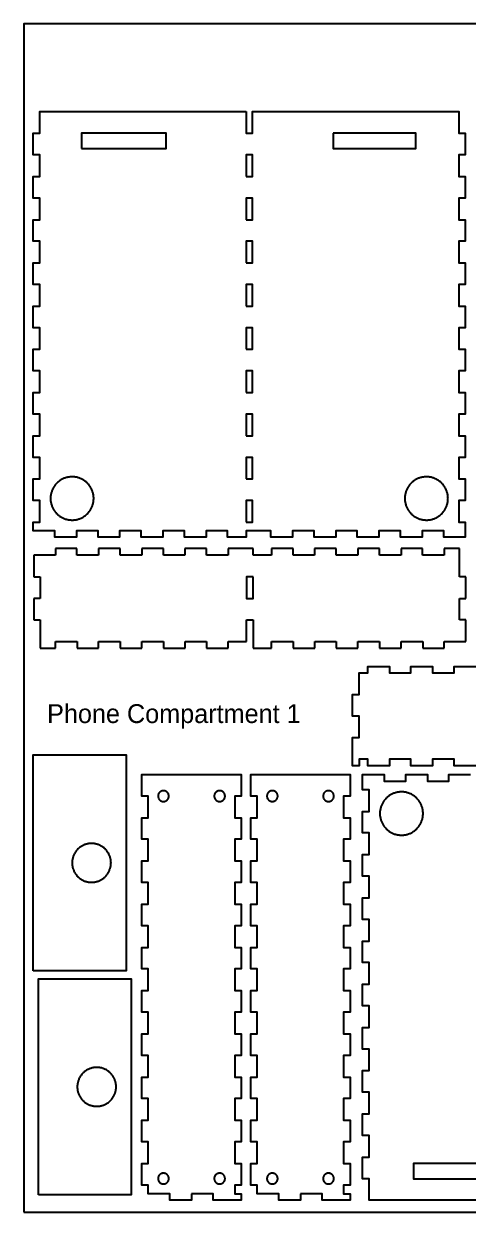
# Model space of a CAD drawing. Header units: millimetres. Extents: x 0 to 1000, y 0 to 550.
# Drawn here: x 0 to 206, y 0 to 550 of the extents above; entities that cross this region are included whole.
import ezdxf

# ---------------------------------------------------------------- set-up
doc = ezdxf.new("R2010")
doc.units = ezdxf.units.MM
doc.header["$MEASUREMENT"] = 0
for name, color, linetype, true_color in [('Cut_01', 1, 'Continuous', 0xff0000), ('stock', 80, 'Continuous', 0x21ff06), ('text', 178, 'Continuous', 0x000000)]:
    doc.layers.add(name, color=color, linetype=linetype, true_color=true_color)

msp = doc.modelspace()

# ---------------------------------------------------------------- linework, layer by layer
at = {"layer": 'Cut_01'}
for points in [[(102.88, 509.34), (102.88, 499.34), (105.88, 499.34), (105.88, 509.34), (201.38, 509.34), (201.38, 499.34), (204.38, 499.34), (204.38, 489.34), (201.38, 489.34), (201.38, 479.34), (204.38, 479.34), (204.38, 469.34), (201.38, 469.34), (201.38, 459.34), (204.38, 459.34), (204.38, 449.34), (201.38, 449.34), (201.38, 439.34), (204.38, 439.34), (204.38, 429.34), (201.38, 429.34), (201.38, 419.34), (204.38, 419.34), (204.38, 409.34), (201.38, 409.34), (201.38, 399.34), (204.38, 399.34), (204.38, 389.34), (201.38, 389.34), (201.38, 379.34), (204.38, 379.34), (204.38, 369.34), (201.38, 369.34), (201.38, 359.34), (204.38, 359.34), (204.38, 349.34), (201.38, 349.34), (201.38, 339.34), (204.38, 339.34), (204.38, 329.34), (201.38, 329.34), (201.38, 319.34), (204.38, 319.34), (204.38, 312.34), (194.38, 312.34), (194.38, 315.34), (184.38, 315.34), (184.38, 312.34), (174.38, 312.34), (174.38, 315.34), (164.38, 315.34), (164.38, 312.34), (154.38, 312.34), (154.38, 315.34), (144.38, 315.34), (144.38, 312.34), (134.38, 312.34), (134.38, 315.34), (124.38, 315.34), (124.38, 312.34), (114.38, 312.34), (114.38, 315.34), (102.88, 315.34), (102.88, 312.34), (94.38, 312.34), (94.38, 315.34), (84.38, 315.34), (84.38, 312.34), (74.38, 312.34), (74.38, 315.34), (64.38, 315.34), (64.38, 312.34), (54.38, 312.34), (54.38, 315.34), (44.38, 315.34), (44.38, 312.34), (34.38, 312.34), (34.38, 315.34), (24.38, 315.34), (24.38, 312.34), (14.38, 312.34), (14.38, 315.34), (4.38, 315.34), (4.38, 319.34), (7.38, 319.34), (7.38, 329.34), (4.38, 329.34), (4.38, 339.34), (7.38, 339.34), (7.38, 349.34), (4.38, 349.34), (4.38, 359.34), (7.38, 359.34), (7.38, 369.34), (4.38, 369.34), (4.38, 379.34), (7.38, 379.34), (7.38, 389.34), (4.38, 389.34), (4.38, 399.34), (7.38, 399.34), (7.38, 409.34), (4.38, 409.34), (4.38, 419.34), (7.38, 419.34), (7.38, 429.34), (4.38, 429.34), (4.38, 439.34), (7.38, 439.34), (7.38, 449.34), (4.38, 449.34), (4.38, 459.34), (7.38, 459.34), (7.38, 469.34), (4.38, 469.34), (4.38, 479.34), (7.38, 479.34), (7.38, 489.34), (4.38, 489.34), (4.38, 499.34), (7.38, 499.34), (7.38, 509.34)], [(26.76, 492.34), (65.99, 492.34), (65.99, 499.34), (26.76, 499.34)], [(143.2, 499.34), (143.2, 492.34), (181.55, 492.34), (181.55, 499.34)], [(102.88, 479.34), (105.88, 479.34), (105.88, 489.34), (102.88, 489.34)], [(102.88, 459.34), (105.88, 459.34), (105.88, 469.34), (102.88, 469.34)], [(102.88, 439.34), (105.88, 439.34), (105.88, 449.34), (102.88, 449.34)], [(102.88, 419.34), (105.88, 419.34), (105.88, 429.34), (102.88, 429.34)], [(102.88, 399.34), (105.88, 399.34), (105.88, 409.34), (102.88, 409.34)], [(102.88, 379.34), (105.88, 379.34), (105.88, 389.34), (102.88, 389.34)], [(102.88, 359.34), (105.88, 359.34), (105.88, 369.34), (102.88, 369.34)], [(102.88, 339.34), (105.88, 339.34), (105.88, 349.34), (102.88, 349.34)], [(32.38, 330.34), (32.37, 330.69), (32.35, 331.03), (32.32, 331.38), (32.28, 331.72), (32.23, 332.07), (32.16, 332.41), (32.08, 332.74), (31.99, 333.08), (31.89, 333.41), (31.78, 333.74), (31.66, 334.06), (31.52, 334.38), (31.38, 334.7), (31.22, 335.01), (31.05, 335.31), (30.87, 335.61), (30.69, 335.9), (30.49, 336.19), (30.28, 336.47), (30.06, 336.74), (29.84, 337), (29.6, 337.25), (29.36, 337.5), (29.1, 337.74), (28.84, 337.97), (28.57, 338.19), (28.3, 338.4), (28.01, 338.6), (27.72, 338.79), (27.43, 338.97), (27.12, 339.14), (26.82, 339.3), (26.5, 339.45), (26.18, 339.59), (25.86, 339.71), (25.53, 339.83), (25.2, 339.93), (24.87, 340.02), (24.53, 340.1), (24.19, 340.17), (23.85, 340.23), (23.5, 340.27), (23.16, 340.31), (22.81, 340.33), (22.46, 340.34), (22.12, 340.33), (21.77, 340.32), (21.42, 340.29), (21.08, 340.25), (20.74, 340.2), (20.39, 340.14), (20.05, 340.07), (19.72, 339.98), (19.39, 339.88), (19.06, 339.77), (18.73, 339.65), (18.41, 339.52), (18.09, 339.37), (17.78, 339.22), (17.48, 339.06), (17.18, 338.88), (16.88, 338.69), (16.6, 338.5), (16.32, 338.29), (16.05, 338.08), (15.78, 337.85), (15.52, 337.62), (15.28, 337.38), (15.03, 337.13), (14.8, 336.87), (14.58, 336.6), (14.37, 336.33), (14.17, 336.05), (13.97, 335.76), (13.79, 335.46), (13.62, 335.16), (13.45, 334.86), (13.3, 334.54), (13.16, 334.23), (13.03, 333.9), (12.92, 333.58), (12.81, 333.25), (12.71, 332.91), (12.63, 332.58), (12.56, 332.24), (12.5, 331.89), (12.45, 331.55), (12.41, 331.21), (12.39, 330.86), (12.38, 330.51), (12.38, 330.16), (12.39, 329.82), (12.41, 329.47), (12.45, 329.13), (12.5, 328.78), (12.56, 328.44), (12.63, 328.1), (12.71, 327.76), (12.81, 327.43), (12.92, 327.1), (13.03, 326.77), (13.16, 326.45), (13.3, 326.13), (13.45, 325.82), (13.62, 325.51), (13.79, 325.21), (13.97, 324.92), (14.17, 324.63), (14.37, 324.35), (14.58, 324.07), (14.8, 323.81), (15.03, 323.55), (15.28, 323.3), (15.52, 323.06), (15.78, 322.82), (16.05, 322.6), (16.32, 322.38), (16.6, 322.18), (16.88, 321.98), (17.18, 321.8), (17.48, 321.62), (17.78, 321.46), (18.09, 321.3), (18.41, 321.16), (18.73, 321.03), (19.06, 320.91), (19.39, 320.8), (19.72, 320.7), (20.05, 320.61), (20.39, 320.54), (20.74, 320.47), (21.08, 320.42), (21.42, 320.38), (21.77, 320.36), (22.12, 320.34), (22.46, 320.34), (22.81, 320.35), (23.16, 320.37), (23.5, 320.4), (23.85, 320.45), (24.19, 320.5), (24.53, 320.57), (24.87, 320.65), (25.2, 320.75), (25.53, 320.85), (25.86, 320.96), (26.18, 321.09), (26.5, 321.23), (26.82, 321.38), (27.12, 321.54), (27.43, 321.71), (27.72, 321.89), (28.01, 322.08), (28.3, 322.28), (28.57, 322.49), (28.84, 322.71), (29.1, 322.94), (29.36, 323.18), (29.6, 323.42), (29.84, 323.68), (30.06, 323.94), (30.28, 324.21), (30.49, 324.49), (30.69, 324.77), (30.87, 325.07), (31.05, 325.36), (31.22, 325.67), (31.38, 325.98), (31.52, 326.29), (31.66, 326.61), (31.78, 326.94), (31.89, 327.26), (31.99, 327.6), (32.08, 327.93), (32.16, 328.27), (32.23, 328.61), (32.28, 328.95), (32.32, 329.3), (32.35, 329.64), (32.37, 329.99)], [(196.38, 330.34), (196.37, 330.69), (196.35, 331.03), (196.32, 331.38), (196.28, 331.72), (196.23, 332.07), (196.16, 332.41), (196.08, 332.74), (195.99, 333.08), (195.89, 333.41), (195.78, 333.74), (195.66, 334.06), (195.52, 334.38), (195.38, 334.7), (195.22, 335.01), (195.05, 335.31), (194.87, 335.61), (194.69, 335.9), (194.49, 336.19), (194.28, 336.47), (194.06, 336.74), (193.84, 337), (193.6, 337.25), (193.36, 337.5), (193.1, 337.74), (192.84, 337.97), (192.57, 338.19), (192.3, 338.4), (192.01, 338.6), (191.72, 338.79), (191.43, 338.97), (191.12, 339.14), (190.82, 339.3), (190.5, 339.45), (190.18, 339.59), (189.86, 339.71), (189.53, 339.83), (189.2, 339.93), (188.87, 340.02), (188.53, 340.1), (188.19, 340.17), (187.85, 340.23), (187.5, 340.27), (187.16, 340.31), (186.81, 340.33), (186.46, 340.34), (186.12, 340.33), (185.77, 340.32), (185.42, 340.29), (185.08, 340.25), (184.74, 340.2), (184.39, 340.14), (184.05, 340.07), (183.72, 339.98), (183.39, 339.88), (183.06, 339.77), (182.73, 339.65), (182.41, 339.52), (182.09, 339.37), (181.78, 339.22), (181.48, 339.06), (181.18, 338.88), (180.88, 338.69), (180.6, 338.5), (180.32, 338.29), (180.05, 338.08), (179.78, 337.85), (179.52, 337.62), (179.28, 337.38), (179.03, 337.13), (178.8, 336.87), (178.58, 336.6), (178.37, 336.33), (178.17, 336.05), (177.97, 335.76), (177.79, 335.46), (177.62, 335.16), (177.45, 334.86), (177.3, 334.54), (177.16, 334.23), (177.03, 333.9), (176.92, 333.58), (176.81, 333.25), (176.71, 332.91), (176.63, 332.58), (176.56, 332.24), (176.5, 331.89), (176.45, 331.55), (176.41, 331.21), (176.39, 330.86), (176.38, 330.51), (176.38, 330.16), (176.39, 329.82), (176.41, 329.47), (176.45, 329.13), (176.5, 328.78), (176.56, 328.44), (176.63, 328.1), (176.71, 327.76), (176.81, 327.43), (176.92, 327.1), (177.03, 326.77), (177.16, 326.45), (177.3, 326.13), (177.45, 325.82), (177.62, 325.51), (177.79, 325.21), (177.97, 324.92), (178.17, 324.63), (178.37, 324.35), (178.58, 324.07), (178.8, 323.81), (179.03, 323.55), (179.28, 323.3), (179.52, 323.06), (179.78, 322.82), (180.05, 322.6), (180.32, 322.38), (180.6, 322.18), (180.88, 321.98), (181.18, 321.8), (181.48, 321.62), (181.78, 321.46), (182.09, 321.3), (182.41, 321.16), (182.73, 321.03), (183.06, 320.91), (183.39, 320.8), (183.72, 320.7), (184.05, 320.61), (184.39, 320.54), (184.74, 320.47), (185.08, 320.42), (185.42, 320.38), (185.77, 320.36), (186.12, 320.34), (186.46, 320.34), (186.81, 320.35), (187.16, 320.37), (187.5, 320.4), (187.85, 320.45), (188.19, 320.5), (188.53, 320.57), (188.87, 320.65), (189.2, 320.75), (189.53, 320.85), (189.86, 320.96), (190.18, 321.09), (190.5, 321.23), (190.82, 321.38), (191.12, 321.54), (191.43, 321.71), (191.72, 321.89), (192.01, 322.08), (192.3, 322.28), (192.57, 322.49), (192.84, 322.71), (193.1, 322.94), (193.36, 323.18), (193.6, 323.42), (193.84, 323.68), (194.06, 323.94), (194.28, 324.21), (194.49, 324.49), (194.69, 324.77), (194.87, 325.07), (195.05, 325.36), (195.22, 325.67), (195.38, 325.98), (195.52, 326.29), (195.66, 326.61), (195.78, 326.94), (195.89, 327.26), (195.99, 327.6), (196.08, 327.93), (196.16, 328.27), (196.23, 328.61), (196.28, 328.95), (196.32, 329.3), (196.35, 329.64), (196.37, 329.99)], [(102.88, 319.34), (105.88, 319.34), (105.88, 329.34), (102.88, 329.34)], [(106.16, 294.09), (103.16, 294.09), (103.16, 284.09), (106.16, 284.09)], [(4.38, 111.68), (4.38, 211.68), (47.38, 211.68), (47.38, 111.68)], [(77.66, 8.58), (77.66, 5.58), (67.66, 5.58), (67.66, 8.58), (57.66, 8.58), (57.66, 12.58), (54.66, 12.58), (54.66, 22.58), (57.66, 22.58), (57.66, 32.58), (54.66, 32.58), (54.66, 42.58), (57.66, 42.58), (57.66, 52.58), (54.66, 52.58), (54.66, 62.58), (57.66, 62.58), (57.66, 72.58), (54.66, 72.58), (54.66, 82.58), (57.66, 82.58), (57.66, 92.58), (54.66, 92.58), (54.66, 102.58), (57.66, 102.58), (57.66, 112.58), (54.66, 112.58), (54.66, 122.58), (57.66, 122.58), (57.66, 132.58), (54.66, 132.58), (54.66, 142.58), (57.66, 142.58), (57.66, 152.58), (54.66, 152.58), (54.66, 162.58), (57.66, 162.58), (57.66, 172.58), (54.66, 172.58), (54.66, 182.58), (57.66, 182.58), (57.66, 192.58), (54.66, 192.58), (54.66, 202.58), (100.66, 202.58), (100.66, 192.58), (97.66, 192.58), (97.66, 182.58), (100.66, 182.58), (100.66, 172.58), (97.66, 172.58), (97.66, 162.58), (100.66, 162.58), (100.66, 152.58), (97.66, 152.58), (97.66, 142.58), (100.66, 142.58), (100.66, 132.58), (97.66, 132.58), (97.66, 122.58), (100.66, 122.58), (100.66, 112.58), (97.66, 112.58), (97.66, 102.58), (100.66, 102.58), (100.66, 92.58), (97.66, 92.58), (97.66, 82.58), (100.66, 82.58), (100.66, 72.58), (97.66, 72.58), (97.66, 62.58), (100.66, 62.58), (100.66, 52.58), (97.66, 52.58), (97.66, 42.58), (100.66, 42.58), (100.66, 32.58), (97.66, 32.58), (97.66, 22.58), (100.66, 22.58), (100.66, 12.58), (97.66, 12.58), (97.66, 8.58), (100.66, 8.58), (100.66, 5.58), (87.66, 5.58), (87.66, 8.58)], [(128.05, 8.58), (128.05, 5.58), (118.05, 5.58), (118.05, 8.58), (108.05, 8.58), (108.05, 12.58), (105.05, 12.58), (105.05, 22.58), (108.05, 22.58), (108.05, 32.58), (105.05, 32.58), (105.05, 42.58), (108.05, 42.58), (108.05, 52.58), (105.05, 52.58), (105.05, 62.58), (108.05, 62.58), (108.05, 72.58), (105.05, 72.58), (105.05, 82.58), (108.05, 82.58), (108.05, 92.58), (105.05, 92.58), (105.05, 102.58), (108.05, 102.58), (108.05, 112.58), (105.05, 112.58), (105.05, 122.58), (108.05, 122.58), (108.05, 132.58), (105.05, 132.58), (105.05, 142.58), (108.05, 142.58), (108.05, 152.58), (105.05, 152.58), (105.05, 162.58), (108.05, 162.58), (108.05, 172.58), (105.05, 172.58), (105.05, 182.58), (108.05, 182.58), (108.05, 192.58), (105.05, 192.58), (105.05, 202.58), (151.05, 202.58), (151.05, 192.58), (148.05, 192.58), (148.05, 182.58), (151.05, 182.58), (151.05, 172.58), (148.05, 172.58), (148.05, 162.58), (151.05, 162.58), (151.05, 152.58), (148.05, 152.58), (148.05, 142.58), (151.05, 142.58), (151.05, 132.58), (148.05, 132.58), (148.05, 122.58), (151.05, 122.58), (151.05, 112.58), (148.05, 112.58), (148.05, 102.58), (151.05, 102.58), (151.05, 92.58), (148.05, 92.58), (148.05, 82.58), (151.05, 82.58), (151.05, 72.58), (148.05, 72.58), (148.05, 62.58), (151.05, 62.58), (151.05, 52.58), (148.05, 52.58), (148.05, 42.58), (151.05, 42.58), (151.05, 32.58), (148.05, 32.58), (148.05, 22.58), (151.05, 22.58), (151.05, 12.58), (148.05, 12.58), (148.05, 8.58), (151.05, 8.58), (151.05, 5.58), (138.05, 5.58), (138.05, 8.58)], [(64.66, 190.08), (64.75, 190.08), (64.84, 190.08), (64.92, 190.09), (65.01, 190.1), (65.09, 190.12), (65.18, 190.13), (65.26, 190.15), (65.35, 190.17), (65.43, 190.2), (65.51, 190.23), (65.59, 190.26), (65.67, 190.29), (65.75, 190.33), (65.83, 190.37), (65.91, 190.41), (65.98, 190.45), (66.05, 190.5), (66.12, 190.55), (66.19, 190.6), (66.26, 190.66), (66.33, 190.71), (66.39, 190.77), (66.45, 190.83), (66.51, 190.9), (66.57, 190.96), (66.62, 191.03), (66.68, 191.1), (66.73, 191.17), (66.77, 191.24), (66.82, 191.32), (66.86, 191.39), (66.9, 191.47), (66.94, 191.55), (66.97, 191.63), (67.01, 191.71), (67.03, 191.79), (67.06, 191.87), (67.08, 191.96), (67.1, 192.04), (67.12, 192.13), (67.14, 192.21), (67.15, 192.3), (67.15, 192.38), (67.16, 192.47), (67.16, 192.56), (67.16, 192.64), (67.16, 192.73), (67.15, 192.82), (67.14, 192.9), (67.13, 192.99), (67.11, 193.07), (67.09, 193.16), (67.07, 193.24), (67.05, 193.33), (67.02, 193.41), (66.99, 193.49), (66.96, 193.57), (66.92, 193.65), (66.88, 193.73), (66.84, 193.8), (66.8, 193.88), (66.75, 193.95), (66.7, 194.02), (66.65, 194.09), (66.6, 194.16), (66.54, 194.23), (66.48, 194.29), (66.42, 194.35), (66.36, 194.41), (66.29, 194.47), (66.23, 194.53), (66.16, 194.58), (66.09, 194.63), (66.02, 194.68), (65.94, 194.73), (65.87, 194.77), (65.79, 194.81), (65.71, 194.85), (65.63, 194.88), (65.55, 194.91), (65.47, 194.94), (65.39, 194.97), (65.31, 194.99), (65.22, 195.02), (65.14, 195.03), (65.05, 195.05), (64.97, 195.06), (64.88, 195.07), (64.79, 195.08), (64.71, 195.08), (64.62, 195.08), (64.53, 195.08), (64.45, 195.07), (64.36, 195.06), (64.27, 195.05), (64.19, 195.03), (64.1, 195.02), (64.02, 194.99), (63.94, 194.97), (63.85, 194.94), (63.77, 194.91), (63.69, 194.88), (63.61, 194.85), (63.53, 194.81), (63.46, 194.77), (63.38, 194.73), (63.31, 194.68), (63.24, 194.63), (63.16, 194.58), (63.1, 194.53), (63.03, 194.47), (62.96, 194.41), (62.9, 194.35), (62.84, 194.29), (62.78, 194.23), (62.73, 194.16), (62.67, 194.09), (62.62, 194.02), (62.57, 193.95), (62.53, 193.88), (62.48, 193.8), (62.44, 193.73), (62.4, 193.65), (62.37, 193.57), (62.33, 193.49), (62.3, 193.41), (62.28, 193.33), (62.25, 193.24), (62.23, 193.16), (62.21, 193.07), (62.2, 192.99), (62.18, 192.9), (62.17, 192.82), (62.17, 192.73), (62.16, 192.64), (62.16, 192.56), (62.16, 192.47), (62.17, 192.38), (62.18, 192.3), (62.19, 192.21), (62.2, 192.13), (62.22, 192.04), (62.24, 191.96), (62.26, 191.87), (62.29, 191.79), (62.32, 191.71), (62.35, 191.63), (62.38, 191.55), (62.42, 191.47), (62.46, 191.39), (62.5, 191.32), (62.55, 191.24), (62.6, 191.17), (62.65, 191.1), (62.7, 191.03), (62.75, 190.96), (62.81, 190.9), (62.87, 190.83), (62.93, 190.77), (63, 190.71), (63.06, 190.66), (63.13, 190.6), (63.2, 190.55), (63.27, 190.5), (63.34, 190.45), (63.42, 190.41), (63.49, 190.37), (63.57, 190.33), (63.65, 190.29), (63.73, 190.26), (63.81, 190.23), (63.89, 190.2), (63.98, 190.17), (64.06, 190.15), (64.15, 190.13), (64.23, 190.12), (64.32, 190.1), (64.4, 190.09), (64.49, 190.08), (64.58, 190.08)], [(90.66, 190.08), (90.75, 190.08), (90.84, 190.08), (90.92, 190.09), (91.01, 190.1), (91.09, 190.12), (91.18, 190.13), (91.26, 190.15), (91.35, 190.17), (91.43, 190.2), (91.51, 190.23), (91.59, 190.26), (91.67, 190.29), (91.75, 190.33), (91.83, 190.37), (91.91, 190.41), (91.98, 190.45), (92.05, 190.5), (92.12, 190.55), (92.19, 190.6), (92.26, 190.66), (92.33, 190.71), (92.39, 190.77), (92.45, 190.83), (92.51, 190.9), (92.57, 190.96), (92.62, 191.03), (92.68, 191.1), (92.73, 191.17), (92.77, 191.24), (92.82, 191.32), (92.86, 191.39), (92.9, 191.47), (92.94, 191.55), (92.97, 191.63), (93.01, 191.71), (93.03, 191.79), (93.06, 191.87), (93.08, 191.96), (93.1, 192.04), (93.12, 192.13), (93.14, 192.21), (93.15, 192.3), (93.15, 192.38), (93.16, 192.47), (93.16, 192.56), (93.16, 192.64), (93.16, 192.73), (93.15, 192.82), (93.14, 192.9), (93.13, 192.99), (93.11, 193.07), (93.09, 193.16), (93.07, 193.24), (93.05, 193.33), (93.02, 193.41), (92.99, 193.49), (92.96, 193.57), (92.92, 193.65), (92.88, 193.73), (92.84, 193.8), (92.8, 193.88), (92.75, 193.95), (92.7, 194.02), (92.65, 194.09), (92.6, 194.16), (92.54, 194.23), (92.48, 194.29), (92.42, 194.35), (92.36, 194.41), (92.29, 194.47), (92.23, 194.53), (92.16, 194.58), (92.09, 194.63), (92.02, 194.68), (91.94, 194.73), (91.87, 194.77), (91.79, 194.81), (91.71, 194.85), (91.63, 194.88), (91.55, 194.91), (91.47, 194.94), (91.39, 194.97), (91.31, 194.99), (91.22, 195.02), (91.14, 195.03), (91.05, 195.05), (90.97, 195.06), (90.88, 195.07), (90.79, 195.08), (90.71, 195.08), (90.62, 195.08), (90.53, 195.08), (90.45, 195.07), (90.36, 195.06), (90.27, 195.05), (90.19, 195.03), (90.1, 195.02), (90.02, 194.99), (89.94, 194.97), (89.85, 194.94), (89.77, 194.91), (89.69, 194.88), (89.61, 194.85), (89.53, 194.81), (89.46, 194.77), (89.38, 194.73), (89.31, 194.68), (89.24, 194.63), (89.16, 194.58), (89.1, 194.53), (89.03, 194.47), (88.96, 194.41), (88.9, 194.35), (88.84, 194.29), (88.78, 194.23), (88.73, 194.16), (88.67, 194.09), (88.62, 194.02), (88.57, 193.95), (88.53, 193.88), (88.48, 193.8), (88.44, 193.73), (88.4, 193.65), (88.37, 193.57), (88.33, 193.49), (88.3, 193.41), (88.28, 193.33), (88.25, 193.24), (88.23, 193.16), (88.21, 193.07), (88.2, 192.99), (88.18, 192.9), (88.17, 192.82), (88.17, 192.73), (88.16, 192.64), (88.16, 192.56), (88.16, 192.47), (88.17, 192.38), (88.18, 192.3), (88.19, 192.21), (88.2, 192.13), (88.22, 192.04), (88.24, 191.96), (88.26, 191.87), (88.29, 191.79), (88.32, 191.71), (88.35, 191.63), (88.38, 191.55), (88.42, 191.47), (88.46, 191.39), (88.5, 191.32), (88.55, 191.24), (88.6, 191.17), (88.65, 191.1), (88.7, 191.03), (88.75, 190.96), (88.81, 190.9), (88.87, 190.83), (88.93, 190.77), (89, 190.71), (89.06, 190.66), (89.13, 190.6), (89.2, 190.55), (89.27, 190.5), (89.34, 190.45), (89.42, 190.41), (89.49, 190.37), (89.57, 190.33), (89.65, 190.29), (89.73, 190.26), (89.81, 190.23), (89.89, 190.2), (89.98, 190.17), (90.06, 190.15), (90.15, 190.13), (90.23, 190.12), (90.32, 190.1), (90.4, 190.09), (90.49, 190.08), (90.58, 190.08)], [(115.05, 190.08), (115.14, 190.08), (115.23, 190.08), (115.31, 190.09), (115.4, 190.1), (115.49, 190.12), (115.57, 190.13), (115.66, 190.15), (115.74, 190.17), (115.82, 190.2), (115.91, 190.23), (115.99, 190.26), (116.07, 190.29), (116.15, 190.33), (116.22, 190.37), (116.3, 190.41), (116.37, 190.45), (116.45, 190.5), (116.52, 190.55), (116.59, 190.6), (116.65, 190.66), (116.72, 190.71), (116.78, 190.77), (116.85, 190.83), (116.9, 190.9), (116.96, 190.96), (117.02, 191.03), (117.07, 191.1), (117.12, 191.17), (117.17, 191.24), (117.21, 191.32), (117.26, 191.39), (117.3, 191.47), (117.33, 191.55), (117.37, 191.63), (117.4, 191.71), (117.43, 191.79), (117.45, 191.87), (117.48, 191.96), (117.5, 192.04), (117.51, 192.13), (117.53, 192.21), (117.54, 192.3), (117.55, 192.38), (117.55, 192.47), (117.55, 192.56), (117.55, 192.64), (117.55, 192.73), (117.54, 192.82), (117.53, 192.9), (117.52, 192.99), (117.51, 193.07), (117.49, 193.16), (117.46, 193.24), (117.44, 193.33), (117.41, 193.41), (117.38, 193.49), (117.35, 193.57), (117.31, 193.65), (117.28, 193.73), (117.23, 193.8), (117.19, 193.88), (117.14, 193.95), (117.1, 194.02), (117.04, 194.09), (116.99, 194.16), (116.93, 194.23), (116.88, 194.29), (116.81, 194.35), (116.75, 194.41), (116.69, 194.47), (116.62, 194.53), (116.55, 194.58), (116.48, 194.63), (116.41, 194.68), (116.34, 194.73), (116.26, 194.77), (116.18, 194.81), (116.11, 194.85), (116.03, 194.88), (115.95, 194.91), (115.86, 194.94), (115.78, 194.97), (115.7, 194.99), (115.61, 195.02), (115.53, 195.03), (115.44, 195.05), (115.36, 195.06), (115.27, 195.07), (115.18, 195.08), (115.1, 195.08), (115.01, 195.08), (114.92, 195.08), (114.84, 195.07), (114.75, 195.06), (114.67, 195.05), (114.58, 195.03), (114.5, 195.02), (114.41, 194.99), (114.33, 194.97), (114.25, 194.94), (114.16, 194.91), (114.08, 194.88), (114, 194.85), (113.93, 194.81), (113.85, 194.77), (113.77, 194.73), (113.7, 194.68), (113.63, 194.63), (113.56, 194.58), (113.49, 194.53), (113.42, 194.47), (113.36, 194.41), (113.29, 194.35), (113.23, 194.29), (113.18, 194.23), (113.12, 194.16), (113.07, 194.09), (113.01, 194.02), (112.97, 193.95), (112.92, 193.88), (112.88, 193.8), (112.83, 193.73), (112.8, 193.65), (112.76, 193.57), (112.73, 193.49), (112.7, 193.41), (112.67, 193.33), (112.64, 193.24), (112.62, 193.16), (112.6, 193.07), (112.59, 192.99), (112.58, 192.9), (112.57, 192.82), (112.56, 192.73), (112.56, 192.64), (112.55, 192.56), (112.56, 192.47), (112.56, 192.38), (112.57, 192.3), (112.58, 192.21), (112.6, 192.13), (112.61, 192.04), (112.63, 191.96), (112.66, 191.87), (112.68, 191.79), (112.71, 191.71), (112.74, 191.63), (112.78, 191.55), (112.81, 191.47), (112.85, 191.39), (112.9, 191.32), (112.94, 191.24), (112.99, 191.17), (113.04, 191.1), (113.09, 191.03), (113.15, 190.96), (113.2, 190.9), (113.26, 190.83), (113.33, 190.77), (113.39, 190.71), (113.46, 190.66), (113.52, 190.6), (113.59, 190.55), (113.66, 190.5), (113.74, 190.45), (113.81, 190.41), (113.89, 190.37), (113.96, 190.33), (114.04, 190.29), (114.12, 190.26), (114.2, 190.23), (114.29, 190.2), (114.37, 190.17), (114.45, 190.15), (114.54, 190.13), (114.62, 190.12), (114.71, 190.1), (114.79, 190.09), (114.88, 190.08), (114.97, 190.08)], [(141.05, 190.08), (141.14, 190.08), (141.23, 190.08), (141.31, 190.09), (141.4, 190.1), (141.49, 190.12), (141.57, 190.13), (141.66, 190.15), (141.74, 190.17), (141.82, 190.2), (141.91, 190.23), (141.99, 190.26), (142.07, 190.29), (142.15, 190.33), (142.22, 190.37), (142.3, 190.41), (142.37, 190.45), (142.45, 190.5), (142.52, 190.55), (142.59, 190.6), (142.65, 190.66), (142.72, 190.71), (142.78, 190.77), (142.85, 190.83), (142.9, 190.9), (142.96, 190.96), (143.02, 191.03), (143.07, 191.1), (143.12, 191.17), (143.17, 191.24), (143.21, 191.32), (143.26, 191.39), (143.3, 191.47), (143.33, 191.55), (143.37, 191.63), (143.4, 191.71), (143.43, 191.79), (143.45, 191.87), (143.48, 191.96), (143.5, 192.04), (143.51, 192.13), (143.53, 192.21), (143.54, 192.3), (143.55, 192.38), (143.55, 192.47), (143.55, 192.56), (143.55, 192.64), (143.55, 192.73), (143.54, 192.82), (143.53, 192.9), (143.52, 192.99), (143.51, 193.07), (143.49, 193.16), (143.46, 193.24), (143.44, 193.33), (143.41, 193.41), (143.38, 193.49), (143.35, 193.57), (143.31, 193.65), (143.28, 193.73), (143.23, 193.8), (143.19, 193.88), (143.14, 193.95), (143.1, 194.02), (143.04, 194.09), (142.99, 194.16), (142.93, 194.23), (142.88, 194.29), (142.81, 194.35), (142.75, 194.41), (142.69, 194.47), (142.62, 194.53), (142.55, 194.58), (142.48, 194.63), (142.41, 194.68), (142.34, 194.73), (142.26, 194.77), (142.18, 194.81), (142.11, 194.85), (142.03, 194.88), (141.95, 194.91), (141.86, 194.94), (141.78, 194.97), (141.7, 194.99), (141.61, 195.02), (141.53, 195.03), (141.44, 195.05), (141.36, 195.06), (141.27, 195.07), (141.18, 195.08), (141.1, 195.08), (141.01, 195.08), (140.92, 195.08), (140.84, 195.07), (140.75, 195.06), (140.67, 195.05), (140.58, 195.03), (140.5, 195.02), (140.41, 194.99), (140.33, 194.97), (140.25, 194.94), (140.16, 194.91), (140.08, 194.88), (140, 194.85), (139.93, 194.81), (139.85, 194.77), (139.77, 194.73), (139.7, 194.68), (139.63, 194.63), (139.56, 194.58), (139.49, 194.53), (139.42, 194.47), (139.36, 194.41), (139.29, 194.35), (139.23, 194.29), (139.18, 194.23), (139.12, 194.16), (139.07, 194.09), (139.01, 194.02), (138.97, 193.95), (138.92, 193.88), (138.88, 193.8), (138.83, 193.73), (138.8, 193.65), (138.76, 193.57), (138.73, 193.49), (138.7, 193.41), (138.67, 193.33), (138.64, 193.24), (138.62, 193.16), (138.6, 193.07), (138.59, 192.99), (138.58, 192.9), (138.57, 192.82), (138.56, 192.73), (138.56, 192.64), (138.55, 192.56), (138.56, 192.47), (138.56, 192.38), (138.57, 192.3), (138.58, 192.21), (138.6, 192.13), (138.61, 192.04), (138.63, 191.96), (138.66, 191.87), (138.68, 191.79), (138.71, 191.71), (138.74, 191.63), (138.78, 191.55), (138.81, 191.47), (138.85, 191.39), (138.9, 191.32), (138.94, 191.24), (138.99, 191.17), (139.04, 191.1), (139.09, 191.03), (139.15, 190.96), (139.2, 190.9), (139.26, 190.83), (139.33, 190.77), (139.39, 190.71), (139.46, 190.66), (139.52, 190.6), (139.59, 190.55), (139.66, 190.5), (139.74, 190.45), (139.81, 190.41), (139.89, 190.37), (139.96, 190.33), (140.04, 190.29), (140.12, 190.26), (140.2, 190.23), (140.29, 190.2), (140.37, 190.17), (140.45, 190.15), (140.54, 190.13), (140.62, 190.12), (140.71, 190.1), (140.79, 190.09), (140.88, 190.08), (140.97, 190.08)], [(164.83, 184.52), (164.84, 184.18), (164.86, 183.83), (164.89, 183.48), (164.93, 183.14), (164.98, 182.8), (165.05, 182.46), (165.13, 182.12), (165.22, 181.78), (165.32, 181.45), (165.43, 181.12), (165.55, 180.8), (165.69, 180.48), (165.83, 180.16), (165.99, 179.85), (166.16, 179.55), (166.34, 179.25), (166.52, 178.96), (166.72, 178.67), (166.93, 178.4), (167.15, 178.13), (167.37, 177.86), (167.61, 177.61), (167.85, 177.36), (168.11, 177.12), (168.37, 176.89), (168.64, 176.67), (168.91, 176.46), (169.2, 176.26), (169.49, 176.07), (169.78, 175.89), (170.08, 175.72), (170.39, 175.56), (170.71, 175.41), (171.03, 175.28), (171.35, 175.15), (171.68, 175.03), (172.01, 174.93), (172.34, 174.84), (172.68, 174.76), (173.02, 174.69), (173.36, 174.63), (173.71, 174.59), (174.05, 174.55), (174.4, 174.53), (174.75, 174.52), (175.09, 174.53), (175.44, 174.54), (175.79, 174.57), (176.13, 174.61), (176.47, 174.66), (176.82, 174.72), (177.15, 174.8), (177.49, 174.88), (177.82, 174.98), (178.15, 175.09), (178.48, 175.21), (178.8, 175.34), (179.12, 175.49), (179.43, 175.64), (179.73, 175.81), (180.03, 175.98), (180.32, 176.17), (180.61, 176.36), (180.89, 176.57), (181.16, 176.78), (181.43, 177.01), (181.69, 177.24), (181.93, 177.48), (182.17, 177.73), (182.41, 177.99), (182.63, 178.26), (182.84, 178.53), (183.04, 178.82), (183.24, 179.1), (183.42, 179.4), (183.59, 179.7), (183.75, 180.01), (183.91, 180.32), (184.05, 180.64), (184.18, 180.96), (184.29, 181.29), (184.4, 181.62), (184.5, 181.95), (184.58, 182.29), (184.65, 182.63), (184.71, 182.97), (184.76, 183.31), (184.79, 183.66), (184.82, 184), (184.83, 184.35), (184.83, 184.7), (184.82, 185.04), (184.79, 185.39), (184.76, 185.74), (184.71, 186.08), (184.65, 186.42), (184.58, 186.76), (184.5, 187.1), (184.4, 187.43), (184.29, 187.76), (184.18, 188.09), (184.05, 188.41), (183.91, 188.73), (183.75, 189.04), (183.59, 189.35), (183.42, 189.65), (183.24, 189.94), (183.04, 190.23), (182.84, 190.51), (182.63, 190.79), (182.41, 191.05), (182.17, 191.31), (181.93, 191.56), (181.69, 191.81), (181.43, 192.04), (181.16, 192.26), (180.89, 192.48), (180.61, 192.68), (180.32, 192.88), (180.03, 193.07), (179.73, 193.24), (179.43, 193.41), (179.12, 193.56), (178.8, 193.7), (178.48, 193.84), (178.15, 193.96), (177.82, 194.07), (177.49, 194.16), (177.15, 194.25), (176.82, 194.33), (176.47, 194.39), (176.13, 194.44), (175.79, 194.48), (175.44, 194.51), (175.09, 194.52), (174.75, 194.52), (174.4, 194.51), (174.05, 194.49), (173.71, 194.46), (173.36, 194.42), (173.02, 194.36), (172.68, 194.29), (172.34, 194.21), (172.01, 194.12), (171.68, 194.01), (171.35, 193.9), (171.03, 193.77), (170.71, 193.63), (170.39, 193.48), (170.08, 193.33), (169.78, 193.15), (169.49, 192.97), (169.2, 192.78), (168.91, 192.58), (168.64, 192.37), (168.37, 192.15), (168.11, 191.92), (167.85, 191.69), (167.61, 191.44), (167.37, 191.18), (167.15, 190.92), (166.93, 190.65), (166.72, 190.37), (166.52, 190.09), (166.34, 189.8), (166.16, 189.5), (165.99, 189.19), (165.83, 188.88), (165.69, 188.57), (165.55, 188.25), (165.43, 187.93), (165.32, 187.6), (165.22, 187.27), (165.13, 186.93), (165.05, 186.59), (164.98, 186.25), (164.93, 185.91), (164.89, 185.56), (164.86, 185.22), (164.84, 184.87)], [(31.38, 170.68), (31.06, 170.67), (30.75, 170.65), (30.44, 170.63), (30.13, 170.59), (29.82, 170.54), (29.52, 170.48), (29.21, 170.41), (28.91, 170.33), (28.61, 170.24), (28.31, 170.14), (28.02, 170.03), (27.74, 169.91), (27.45, 169.78), (27.17, 169.63), (26.9, 169.48), (26.63, 169.32), (26.37, 169.15), (26.11, 168.98), (25.86, 168.79), (25.62, 168.59), (25.38, 168.39), (25.15, 168.18), (24.93, 167.96), (24.72, 167.73), (24.51, 167.49), (24.31, 167.25), (24.12, 167), (23.94, 166.75), (23.77, 166.49), (23.61, 166.22), (23.46, 165.95), (23.31, 165.67), (23.18, 165.39), (23.05, 165.1), (22.94, 164.81), (22.84, 164.52), (22.74, 164.22), (22.66, 163.92), (22.59, 163.61), (22.53, 163.31), (22.47, 163), (22.43, 162.69), (22.4, 162.38), (22.39, 162.07), (22.38, 161.75), (22.38, 161.44), (22.39, 161.13), (22.42, 160.82), (22.45, 160.51), (22.5, 160.2), (22.56, 159.89), (22.62, 159.59), (22.7, 159.28), (22.79, 158.98), (22.89, 158.69), (23, 158.4), (23.12, 158.11), (23.24, 157.82), (23.38, 157.54), (23.53, 157.27), (23.69, 157), (23.86, 156.73), (24.03, 156.48), (24.22, 156.22), (24.41, 155.98), (24.61, 155.74), (24.82, 155.51), (25.04, 155.28), (25.27, 155.07), (25.5, 154.86), (25.74, 154.66), (25.99, 154.47), (26.24, 154.29), (26.5, 154.11), (26.76, 153.95), (27.04, 153.79), (27.31, 153.65), (27.59, 153.51), (27.88, 153.38), (28.17, 153.27), (28.46, 153.16), (28.76, 153.07), (29.06, 152.98), (29.36, 152.9), (29.67, 152.84), (29.98, 152.79), (30.29, 152.74), (30.6, 152.71), (30.91, 152.69), (31.22, 152.68), (31.53, 152.68), (31.85, 152.69), (32.16, 152.71), (32.47, 152.74), (32.78, 152.79), (33.08, 152.84), (33.39, 152.9), (33.69, 152.98), (33.99, 153.07), (34.29, 153.16), (34.59, 153.27), (34.87, 153.38), (35.16, 153.51), (35.44, 153.65), (35.72, 153.79), (35.99, 153.95), (36.25, 154.11), (36.51, 154.29), (36.77, 154.47), (37.01, 154.66), (37.25, 154.86), (37.49, 155.07), (37.71, 155.28), (37.93, 155.51), (38.14, 155.74), (38.34, 155.98), (38.54, 156.22), (38.72, 156.48), (38.9, 156.73), (39.06, 157), (39.22, 157.27), (39.37, 157.54), (39.51, 157.82), (39.64, 158.11), (39.76, 158.4), (39.87, 158.69), (39.96, 158.98), (40.05, 159.28), (40.13, 159.59), (40.2, 159.89), (40.25, 160.2), (40.3, 160.51), (40.34, 160.82), (40.36, 161.13), (40.37, 161.44), (40.38, 161.75), (40.37, 162.07), (40.35, 162.38), (40.32, 162.69), (40.28, 163), (40.23, 163.31), (40.17, 163.61), (40.09, 163.92), (40.01, 164.22), (39.92, 164.52), (39.81, 164.81), (39.7, 165.1), (39.58, 165.39), (39.44, 165.67), (39.3, 165.95), (39.14, 166.22), (38.98, 166.49), (38.81, 166.75), (38.63, 167), (38.44, 167.25), (38.24, 167.49), (38.04, 167.73), (37.82, 167.96), (37.6, 168.18), (37.37, 168.39), (37.14, 168.59), (36.89, 168.79), (36.64, 168.98), (36.38, 169.15), (36.12, 169.32), (35.85, 169.48), (35.58, 169.63), (35.3, 169.78), (35.02, 169.91), (34.73, 170.03), (34.44, 170.14), (34.14, 170.24), (33.84, 170.33), (33.54, 170.41), (33.24, 170.48), (32.93, 170.54), (32.62, 170.59), (32.31, 170.63), (32, 170.65), (31.69, 170.67)], [(6.76, 8.02), (6.76, 108.02), (49.76, 108.02), (49.76, 8.02)], [(33.76, 67.02), (33.44, 67.02), (33.13, 67), (32.82, 66.97), (32.51, 66.93), (32.2, 66.89), (31.9, 66.83), (31.59, 66.76), (31.29, 66.68), (30.99, 66.59), (30.69, 66.48), (30.4, 66.37), (30.11, 66.25), (29.83, 66.12), (29.55, 65.98), (29.28, 65.83), (29.01, 65.67), (28.75, 65.5), (28.49, 65.32), (28.24, 65.13), (28, 64.94), (27.76, 64.73), (27.53, 64.52), (27.31, 64.3), (27.1, 64.07), (26.89, 63.84), (26.69, 63.6), (26.5, 63.35), (26.32, 63.09), (26.15, 62.83), (25.99, 62.57), (25.84, 62.29), (25.69, 62.02), (25.56, 61.73), (25.43, 61.45), (25.32, 61.16), (25.22, 60.86), (25.12, 60.56), (25.04, 60.26), (24.97, 59.96), (24.91, 59.65), (24.85, 59.34), (24.81, 59.03), (24.78, 58.72), (24.77, 58.41), (24.76, 58.1), (24.76, 57.79), (24.77, 57.48), (24.8, 57.16), (24.83, 56.85), (24.88, 56.54), (24.94, 56.24), (25, 55.93), (25.08, 55.63), (25.17, 55.33), (25.27, 55.03), (25.38, 54.74), (25.49, 54.45), (25.62, 54.17), (25.76, 53.89), (25.91, 53.61), (26.07, 53.34), (26.24, 53.08), (26.41, 52.82), (26.6, 52.57), (26.79, 52.32), (26.99, 52.08), (27.2, 51.85), (27.42, 51.63), (27.65, 51.41), (27.88, 51.21), (28.12, 51.01), (28.37, 50.81), (28.62, 50.63), (28.88, 50.46), (29.14, 50.29), (29.42, 50.14), (29.69, 49.99), (29.97, 49.86), (30.26, 49.73), (30.55, 49.61), (30.84, 49.51), (31.14, 49.41), (31.44, 49.32), (31.74, 49.25), (32.05, 49.18), (32.36, 49.13), (32.67, 49.09), (32.98, 49.06), (33.29, 49.03), (33.6, 49.02), (33.91, 49.02), (34.23, 49.03), (34.54, 49.06), (34.85, 49.09), (35.16, 49.13), (35.46, 49.18), (35.77, 49.25), (36.07, 49.32), (36.37, 49.41), (36.67, 49.51), (36.96, 49.61), (37.25, 49.73), (37.54, 49.86), (37.82, 49.99), (38.1, 50.14), (38.37, 50.29), (38.63, 50.46), (38.89, 50.63), (39.15, 50.81), (39.39, 51.01), (39.63, 51.21), (39.87, 51.41), (40.09, 51.63), (40.31, 51.85), (40.52, 52.08), (40.72, 52.32), (40.92, 52.57), (41.1, 52.82), (41.28, 53.08), (41.44, 53.34), (41.6, 53.61), (41.75, 53.89), (41.89, 54.17), (42.02, 54.45), (42.14, 54.74), (42.25, 55.03), (42.34, 55.33), (42.43, 55.63), (42.51, 55.93), (42.58, 56.24), (42.63, 56.54), (42.68, 56.85), (42.72, 57.16), (42.74, 57.48), (42.75, 57.79), (42.76, 58.1), (42.75, 58.41), (42.73, 58.72), (42.7, 59.03), (42.66, 59.34), (42.61, 59.65), (42.55, 59.96), (42.47, 60.26), (42.39, 60.56), (42.3, 60.86), (42.19, 61.16), (42.08, 61.45), (41.96, 61.73), (41.82, 62.02), (41.68, 62.29), (41.52, 62.57), (41.36, 62.83), (41.19, 63.09), (41.01, 63.35), (40.82, 63.6), (40.62, 63.84), (40.42, 64.07), (40.2, 64.3), (39.98, 64.52), (39.75, 64.73), (39.52, 64.94), (39.27, 65.13), (39.02, 65.32), (38.76, 65.5), (38.5, 65.67), (38.23, 65.83), (37.96, 65.98), (37.68, 66.12), (37.4, 66.25), (37.11, 66.37), (36.82, 66.48), (36.52, 66.59), (36.22, 66.68), (35.92, 66.76), (35.62, 66.83), (35.31, 66.89), (35, 66.93), (34.69, 66.97), (34.38, 67), (34.07, 67.02)], [(217.21, 15.52), (217.21, 22.52), (180.45, 22.52), (180.45, 15.52)], [(64.66, 13.08), (64.75, 13.08), (64.84, 13.08), (64.92, 13.09), (65.01, 13.1), (65.09, 13.12), (65.18, 13.13), (65.26, 13.15), (65.35, 13.17), (65.43, 13.2), (65.51, 13.23), (65.59, 13.26), (65.67, 13.29), (65.75, 13.33), (65.83, 13.37), (65.91, 13.41), (65.98, 13.45), (66.05, 13.5), (66.12, 13.55), (66.19, 13.6), (66.26, 13.66), (66.33, 13.71), (66.39, 13.77), (66.45, 13.83), (66.51, 13.9), (66.57, 13.96), (66.62, 14.03), (66.68, 14.1), (66.73, 14.17), (66.77, 14.24), (66.82, 14.32), (66.86, 14.39), (66.9, 14.47), (66.94, 14.55), (66.97, 14.63), (67.01, 14.71), (67.03, 14.79), (67.06, 14.87), (67.08, 14.96), (67.1, 15.04), (67.12, 15.13), (67.14, 15.21), (67.15, 15.3), (67.15, 15.38), (67.16, 15.47), (67.16, 15.56), (67.16, 15.64), (67.16, 15.73), (67.15, 15.82), (67.14, 15.9), (67.13, 15.99), (67.11, 16.07), (67.09, 16.16), (67.07, 16.24), (67.05, 16.33), (67.02, 16.41), (66.99, 16.49), (66.96, 16.57), (66.92, 16.65), (66.88, 16.73), (66.84, 16.8), (66.8, 16.88), (66.75, 16.95), (66.7, 17.02), (66.65, 17.09), (66.6, 17.16), (66.54, 17.23), (66.48, 17.29), (66.42, 17.35), (66.36, 17.41), (66.29, 17.47), (66.23, 17.53), (66.16, 17.58), (66.09, 17.63), (66.02, 17.68), (65.94, 17.73), (65.87, 17.77), (65.79, 17.81), (65.71, 17.85), (65.63, 17.88), (65.55, 17.91), (65.47, 17.94), (65.39, 17.97), (65.31, 17.99), (65.22, 18.02), (65.14, 18.03), (65.05, 18.05), (64.97, 18.06), (64.88, 18.07), (64.79, 18.08), (64.71, 18.08), (64.62, 18.08), (64.53, 18.08), (64.45, 18.07), (64.36, 18.06), (64.27, 18.05), (64.19, 18.03), (64.1, 18.02), (64.02, 17.99), (63.94, 17.97), (63.85, 17.94), (63.77, 17.91), (63.69, 17.88), (63.61, 17.85), (63.53, 17.81), (63.46, 17.77), (63.38, 17.73), (63.31, 17.68), (63.24, 17.63), (63.16, 17.58), (63.1, 17.53), (63.03, 17.47), (62.96, 17.41), (62.9, 17.35), (62.84, 17.29), (62.78, 17.23), (62.73, 17.16), (62.67, 17.09), (62.62, 17.02), (62.57, 16.95), (62.53, 16.88), (62.48, 16.8), (62.44, 16.73), (62.4, 16.65), (62.37, 16.57), (62.33, 16.49), (62.3, 16.41), (62.28, 16.33), (62.25, 16.24), (62.23, 16.16), (62.21, 16.07), (62.2, 15.99), (62.18, 15.9), (62.17, 15.82), (62.17, 15.73), (62.16, 15.64), (62.16, 15.56), (62.16, 15.47), (62.17, 15.38), (62.18, 15.3), (62.19, 15.21), (62.2, 15.13), (62.22, 15.04), (62.24, 14.96), (62.26, 14.87), (62.29, 14.79), (62.32, 14.71), (62.35, 14.63), (62.38, 14.55), (62.42, 14.47), (62.46, 14.39), (62.5, 14.32), (62.55, 14.24), (62.6, 14.17), (62.65, 14.1), (62.7, 14.03), (62.75, 13.96), (62.81, 13.9), (62.87, 13.83), (62.93, 13.77), (63, 13.71), (63.06, 13.66), (63.13, 13.6), (63.2, 13.55), (63.27, 13.5), (63.34, 13.45), (63.42, 13.41), (63.49, 13.37), (63.57, 13.33), (63.65, 13.29), (63.73, 13.26), (63.81, 13.23), (63.89, 13.2), (63.98, 13.17), (64.06, 13.15), (64.15, 13.13), (64.23, 13.12), (64.32, 13.1), (64.4, 13.09), (64.49, 13.08), (64.58, 13.08)], [(90.66, 13.08), (90.75, 13.08), (90.84, 13.08), (90.92, 13.09), (91.01, 13.1), (91.09, 13.12), (91.18, 13.13), (91.26, 13.15), (91.35, 13.17), (91.43, 13.2), (91.51, 13.23), (91.59, 13.26), (91.67, 13.29), (91.75, 13.33), (91.83, 13.37), (91.91, 13.41), (91.98, 13.45), (92.05, 13.5), (92.12, 13.55), (92.19, 13.6), (92.26, 13.66), (92.33, 13.71), (92.39, 13.77), (92.45, 13.83), (92.51, 13.9), (92.57, 13.96), (92.62, 14.03), (92.68, 14.1), (92.73, 14.17), (92.77, 14.24), (92.82, 14.32), (92.86, 14.39), (92.9, 14.47), (92.94, 14.55), (92.97, 14.63), (93.01, 14.71), (93.03, 14.79), (93.06, 14.87), (93.08, 14.96), (93.1, 15.04), (93.12, 15.13), (93.14, 15.21), (93.15, 15.3), (93.15, 15.38), (93.16, 15.47), (93.16, 15.56), (93.16, 15.64), (93.16, 15.73), (93.15, 15.82), (93.14, 15.9), (93.13, 15.99), (93.11, 16.07), (93.09, 16.16), (93.07, 16.24), (93.05, 16.33), (93.02, 16.41), (92.99, 16.49), (92.96, 16.57), (92.92, 16.65), (92.88, 16.73), (92.84, 16.8), (92.8, 16.88), (92.75, 16.95), (92.7, 17.02), (92.65, 17.09), (92.6, 17.16), (92.54, 17.23), (92.48, 17.29), (92.42, 17.35), (92.36, 17.41), (92.29, 17.47), (92.23, 17.53), (92.16, 17.58), (92.09, 17.63), (92.02, 17.68), (91.94, 17.73), (91.87, 17.77), (91.79, 17.81), (91.71, 17.85), (91.63, 17.88), (91.55, 17.91), (91.47, 17.94), (91.39, 17.97), (91.31, 17.99), (91.22, 18.02), (91.14, 18.03), (91.05, 18.05), (90.97, 18.06), (90.88, 18.07), (90.79, 18.08), (90.71, 18.08), (90.62, 18.08), (90.53, 18.08), (90.45, 18.07), (90.36, 18.06), (90.27, 18.05), (90.19, 18.03), (90.1, 18.02), (90.02, 17.99), (89.94, 17.97), (89.85, 17.94), (89.77, 17.91), (89.69, 17.88), (89.61, 17.85), (89.53, 17.81), (89.46, 17.77), (89.38, 17.73), (89.31, 17.68), (89.24, 17.63), (89.16, 17.58), (89.1, 17.53), (89.03, 17.47), (88.96, 17.41), (88.9, 17.35), (88.84, 17.29), (88.78, 17.23), (88.73, 17.16), (88.67, 17.09), (88.62, 17.02), (88.57, 16.95), (88.53, 16.88), (88.48, 16.8), (88.44, 16.73), (88.4, 16.65), (88.37, 16.57), (88.33, 16.49), (88.3, 16.41), (88.28, 16.33), (88.25, 16.24), (88.23, 16.16), (88.21, 16.07), (88.2, 15.99), (88.18, 15.9), (88.17, 15.82), (88.17, 15.73), (88.16, 15.64), (88.16, 15.56), (88.16, 15.47), (88.17, 15.38), (88.18, 15.3), (88.19, 15.21), (88.2, 15.13), (88.22, 15.04), (88.24, 14.96), (88.26, 14.87), (88.29, 14.79), (88.32, 14.71), (88.35, 14.63), (88.38, 14.55), (88.42, 14.47), (88.46, 14.39), (88.5, 14.32), (88.55, 14.24), (88.6, 14.17), (88.65, 14.1), (88.7, 14.03), (88.75, 13.96), (88.81, 13.9), (88.87, 13.83), (88.93, 13.77), (89, 13.71), (89.06, 13.66), (89.13, 13.6), (89.2, 13.55), (89.27, 13.5), (89.34, 13.45), (89.42, 13.41), (89.49, 13.37), (89.57, 13.33), (89.65, 13.29), (89.73, 13.26), (89.81, 13.23), (89.89, 13.2), (89.98, 13.17), (90.06, 13.15), (90.15, 13.13), (90.23, 13.12), (90.32, 13.1), (90.4, 13.09), (90.49, 13.08), (90.58, 13.08)], [(115.05, 13.08), (115.14, 13.08), (115.23, 13.08), (115.31, 13.09), (115.4, 13.1), (115.49, 13.12), (115.57, 13.13), (115.66, 13.15), (115.74, 13.17), (115.82, 13.2), (115.91, 13.23), (115.99, 13.26), (116.07, 13.29), (116.15, 13.33), (116.22, 13.37), (116.3, 13.41), (116.37, 13.45), (116.45, 13.5), (116.52, 13.55), (116.59, 13.6), (116.65, 13.66), (116.72, 13.71), (116.78, 13.77), (116.85, 13.83), (116.9, 13.9), (116.96, 13.96), (117.02, 14.03), (117.07, 14.1), (117.12, 14.17), (117.17, 14.24), (117.21, 14.32), (117.26, 14.39), (117.3, 14.47), (117.33, 14.55), (117.37, 14.63), (117.4, 14.71), (117.43, 14.79), (117.45, 14.87), (117.48, 14.96), (117.5, 15.04), (117.51, 15.13), (117.53, 15.21), (117.54, 15.3), (117.55, 15.38), (117.55, 15.47), (117.55, 15.56), (117.55, 15.64), (117.55, 15.73), (117.54, 15.82), (117.53, 15.9), (117.52, 15.99), (117.51, 16.07), (117.49, 16.16), (117.46, 16.24), (117.44, 16.33), (117.41, 16.41), (117.38, 16.49), (117.35, 16.57), (117.31, 16.65), (117.28, 16.73), (117.23, 16.8), (117.19, 16.88), (117.14, 16.95), (117.1, 17.02), (117.04, 17.09), (116.99, 17.16), (116.93, 17.23), (116.88, 17.29), (116.81, 17.35), (116.75, 17.41), (116.69, 17.47), (116.62, 17.53), (116.55, 17.58), (116.48, 17.63), (116.41, 17.68), (116.34, 17.73), (116.26, 17.77), (116.18, 17.81), (116.11, 17.85), (116.03, 17.88), (115.95, 17.91), (115.86, 17.94), (115.78, 17.97), (115.7, 17.99), (115.61, 18.02), (115.53, 18.03), (115.44, 18.05), (115.36, 18.06), (115.27, 18.07), (115.18, 18.08), (115.1, 18.08), (115.01, 18.08), (114.92, 18.08), (114.84, 18.07), (114.75, 18.06), (114.67, 18.05), (114.58, 18.03), (114.5, 18.02), (114.41, 17.99), (114.33, 17.97), (114.25, 17.94), (114.16, 17.91), (114.08, 17.88), (114, 17.85), (113.93, 17.81), (113.85, 17.77), (113.77, 17.73), (113.7, 17.68), (113.63, 17.63), (113.56, 17.58), (113.49, 17.53), (113.42, 17.47), (113.36, 17.41), (113.29, 17.35), (113.23, 17.29), (113.18, 17.23), (113.12, 17.16), (113.07, 17.09), (113.01, 17.02), (112.97, 16.95), (112.92, 16.88), (112.88, 16.8), (112.83, 16.73), (112.8, 16.65), (112.76, 16.57), (112.73, 16.49), (112.7, 16.41), (112.67, 16.33), (112.64, 16.24), (112.62, 16.16), (112.6, 16.07), (112.59, 15.99), (112.58, 15.9), (112.57, 15.82), (112.56, 15.73), (112.56, 15.64), (112.55, 15.56), (112.56, 15.47), (112.56, 15.38), (112.57, 15.3), (112.58, 15.21), (112.6, 15.13), (112.61, 15.04), (112.63, 14.96), (112.66, 14.87), (112.68, 14.79), (112.71, 14.71), (112.74, 14.63), (112.78, 14.55), (112.81, 14.47), (112.85, 14.39), (112.9, 14.32), (112.94, 14.24), (112.99, 14.17), (113.04, 14.1), (113.09, 14.03), (113.15, 13.96), (113.2, 13.9), (113.26, 13.83), (113.33, 13.77), (113.39, 13.71), (113.46, 13.66), (113.52, 13.6), (113.59, 13.55), (113.66, 13.5), (113.74, 13.45), (113.81, 13.41), (113.89, 13.37), (113.96, 13.33), (114.04, 13.29), (114.12, 13.26), (114.2, 13.23), (114.29, 13.2), (114.37, 13.17), (114.45, 13.15), (114.54, 13.13), (114.62, 13.12), (114.71, 13.1), (114.79, 13.09), (114.88, 13.08), (114.97, 13.08)], [(141.05, 13.08), (141.14, 13.08), (141.23, 13.08), (141.31, 13.09), (141.4, 13.1), (141.49, 13.12), (141.57, 13.13), (141.66, 13.15), (141.74, 13.17), (141.82, 13.2), (141.91, 13.23), (141.99, 13.26), (142.07, 13.29), (142.15, 13.33), (142.22, 13.37), (142.3, 13.41), (142.37, 13.45), (142.45, 13.5), (142.52, 13.55), (142.59, 13.6), (142.65, 13.66), (142.72, 13.71), (142.78, 13.77), (142.85, 13.83), (142.9, 13.9), (142.96, 13.96), (143.02, 14.03), (143.07, 14.1), (143.12, 14.17), (143.17, 14.24), (143.21, 14.32), (143.26, 14.39), (143.3, 14.47), (143.33, 14.55), (143.37, 14.63), (143.4, 14.71), (143.43, 14.79), (143.45, 14.87), (143.48, 14.96), (143.5, 15.04), (143.51, 15.13), (143.53, 15.21), (143.54, 15.3), (143.55, 15.38), (143.55, 15.47), (143.55, 15.56), (143.55, 15.64), (143.55, 15.73), (143.54, 15.82), (143.53, 15.9), (143.52, 15.99), (143.51, 16.07), (143.49, 16.16), (143.46, 16.24), (143.44, 16.33), (143.41, 16.41), (143.38, 16.49), (143.35, 16.57), (143.31, 16.65), (143.28, 16.73), (143.23, 16.8), (143.19, 16.88), (143.14, 16.95), (143.1, 17.02), (143.04, 17.09), (142.99, 17.16), (142.93, 17.23), (142.88, 17.29), (142.81, 17.35), (142.75, 17.41), (142.69, 17.47), (142.62, 17.53), (142.55, 17.58), (142.48, 17.63), (142.41, 17.68), (142.34, 17.73), (142.26, 17.77), (142.18, 17.81), (142.11, 17.85), (142.03, 17.88), (141.95, 17.91), (141.86, 17.94), (141.78, 17.97), (141.7, 17.99), (141.61, 18.02), (141.53, 18.03), (141.44, 18.05), (141.36, 18.06), (141.27, 18.07), (141.18, 18.08), (141.1, 18.08), (141.01, 18.08), (140.92, 18.08), (140.84, 18.07), (140.75, 18.06), (140.67, 18.05), (140.58, 18.03), (140.5, 18.02), (140.41, 17.99), (140.33, 17.97), (140.25, 17.94), (140.16, 17.91), (140.08, 17.88), (140, 17.85), (139.93, 17.81), (139.85, 17.77), (139.77, 17.73), (139.7, 17.68), (139.63, 17.63), (139.56, 17.58), (139.49, 17.53), (139.42, 17.47), (139.36, 17.41), (139.29, 17.35), (139.23, 17.29), (139.18, 17.23), (139.12, 17.16), (139.07, 17.09), (139.01, 17.02), (138.97, 16.95), (138.92, 16.88), (138.88, 16.8), (138.83, 16.73), (138.8, 16.65), (138.76, 16.57), (138.73, 16.49), (138.7, 16.41), (138.67, 16.33), (138.64, 16.24), (138.62, 16.16), (138.6, 16.07), (138.59, 15.99), (138.58, 15.9), (138.57, 15.82), (138.56, 15.73), (138.56, 15.64), (138.55, 15.56), (138.56, 15.47), (138.56, 15.38), (138.57, 15.3), (138.58, 15.21), (138.6, 15.13), (138.61, 15.04), (138.63, 14.96), (138.66, 14.87), (138.68, 14.79), (138.71, 14.71), (138.74, 14.63), (138.78, 14.55), (138.81, 14.47), (138.85, 14.39), (138.9, 14.32), (138.94, 14.24), (138.99, 14.17), (139.04, 14.1), (139.09, 14.03), (139.15, 13.96), (139.2, 13.9), (139.26, 13.83), (139.33, 13.77), (139.39, 13.71), (139.46, 13.66), (139.52, 13.6), (139.59, 13.55), (139.66, 13.5), (139.74, 13.45), (139.81, 13.41), (139.89, 13.37), (139.96, 13.33), (140.04, 13.29), (140.12, 13.26), (140.2, 13.23), (140.29, 13.2), (140.37, 13.17), (140.45, 13.15), (140.54, 13.13), (140.62, 13.12), (140.71, 13.1), (140.79, 13.09), (140.88, 13.08), (140.97, 13.08)]]:
    msp.add_lwpolyline(points, close=True, dxfattribs=at)
for points in [[(14.63, 304.09), (4.66, 304.09)], [(4.66, 304.09), (4.66, 294.09)], [(24.63, 307.09), (14.63, 307.09)], [(14.63, 307.09), (14.63, 304.09)], [(24.63, 304.09), (24.63, 307.09)], [(34.63, 304.09), (24.63, 304.09)], [(44.63, 307.09), (34.63, 307.09)], [(34.63, 307.09), (34.63, 304.09)], [(44.63, 304.09), (44.63, 307.09)], [(54.63, 304.09), (44.63, 304.09)], [(64.63, 307.09), (54.63, 307.09)], [(54.63, 307.09), (54.63, 304.09)], [(64.63, 304.09), (64.63, 307.09)], [(74.63, 304.09), (64.63, 304.09)], [(84.63, 307.09), (74.63, 307.09)], [(74.63, 307.09), (74.63, 304.09)], [(84.63, 304.09), (84.63, 307.09)], [(94.63, 304.09), (84.63, 304.09)], [(106.13, 307.09), (94.63, 307.09)], [(94.63, 307.09), (94.63, 304.09)], [(106.13, 304.09), (106.13, 307.09)], [(114.63, 304.09), (106.13, 304.09)], [(124.63, 307.09), (114.63, 307.09)], [(114.63, 307.09), (114.63, 304.09)], [(124.63, 304.09), (124.63, 307.09)], [(134.63, 304.09), (124.63, 304.09)], [(144.63, 307.09), (134.63, 307.09)], [(134.63, 307.09), (134.63, 304.09)], [(144.63, 304.09), (144.63, 307.09)], [(154.63, 304.09), (144.63, 304.09)], [(164.63, 307.09), (154.63, 307.09)], [(154.63, 307.09), (154.63, 304.09)], [(164.63, 304.09), (164.63, 307.09)], [(174.63, 304.09), (164.63, 304.09)], [(184.63, 307.09), (174.63, 307.09)], [(174.63, 307.09), (174.63, 304.09)], [(184.63, 304.09), (184.63, 307.09)], [(194.63, 304.09), (184.63, 304.09)], [(201.66, 307.09), (194.63, 307.09)], [(194.63, 307.09), (194.63, 304.09)], [(201.66, 294.09), (201.66, 307.09)], [(4.66, 294.09), (7.66, 294.09)], [(7.66, 294.09), (7.66, 284.09)], [(204.66, 294.09), (201.66, 294.09)], [(204.66, 284.09), (204.66, 294.09)], [(7.66, 284.09), (4.66, 284.09)], [(4.66, 284.09), (4.66, 274.09)], [(201.66, 274.09), (201.66, 284.09)], [(201.66, 284.09), (204.66, 284.09)], [(4.66, 274.09), (7.66, 274.09)], [(7.66, 274.09), (7.66, 264.09)], [(103.16, 264.09), (103.16, 274.09)], [(103.16, 274.09), (106.16, 274.09)], [(106.16, 274.09), (106.16, 261.09)], [(204.66, 274.09), (201.66, 274.09)], [(204.66, 264.09), (204.66, 274.09)], [(7.66, 264.09), (7.66, 261.09)], [(14.66, 261.09), (14.66, 264.09)], [(14.66, 264.09), (24.66, 264.09)], [(24.66, 264.09), (24.66, 261.09)], [(34.66, 261.09), (34.66, 264.09)], [(34.66, 264.09), (44.66, 264.09)], [(44.66, 264.09), (44.66, 261.09)], [(54.66, 261.09), (54.66, 264.09)], [(54.66, 264.09), (64.66, 264.09)], [(64.66, 264.09), (64.66, 261.09)], [(74.66, 261.09), (74.66, 264.09)], [(74.66, 264.09), (84.66, 264.09)], [(84.66, 264.09), (84.66, 261.09)], [(94.66, 261.09), (94.66, 264.09)], [(94.66, 264.09), (103.16, 264.09)], [(114.66, 261.09), (114.66, 264.09)], [(114.66, 264.09), (124.66, 264.09)], [(124.66, 264.09), (124.66, 261.09)], [(134.66, 261.09), (134.66, 264.09)], [(134.66, 264.09), (144.66, 264.09)], [(144.66, 264.09), (144.66, 261.09)], [(154.66, 261.09), (154.66, 264.09)], [(154.66, 264.09), (164.66, 264.09)], [(164.66, 264.09), (164.66, 261.09)], [(174.66, 261.09), (174.66, 264.09)], [(174.66, 264.09), (184.66, 264.09)], [(184.66, 264.09), (184.66, 261.09)], [(194.66, 261.09), (194.66, 264.09)], [(194.66, 264.09), (204.66, 264.09)], [(7.66, 261.09), (14.66, 261.09)], [(24.66, 261.09), (34.66, 261.09)], [(44.66, 261.09), (54.66, 261.09)], [(64.66, 261.09), (74.66, 261.09)], [(84.66, 261.09), (94.66, 261.09)], [(106.16, 261.09), (114.66, 261.09)], [(124.66, 261.09), (134.66, 261.09)], [(144.66, 261.09), (154.66, 261.09)], [(164.66, 261.09), (174.66, 261.09)], [(184.66, 261.09), (194.66, 261.09)], [(209.23, 206.63), (199.23, 206.63), (199.23, 209.63), (189.23, 209.63), (189.23, 206.63), (179.23, 206.63), (179.23, 209.63), (169.23, 209.63), (169.23, 206.63), (159.23, 206.63), (159.23, 209.63), (155.23, 209.63), (155.23, 206.63), (152.23, 206.63), (152.23, 219.63), (155.23, 219.63), (155.23, 229.63), (152.23, 229.63), (152.23, 239.63), (155.23, 239.63), (155.23, 249.63), (159.23, 249.63), (159.23, 252.63), (169.23, 252.63), (169.23, 249.63), (179.23, 249.63), (179.23, 252.63), (189.23, 252.63), (189.23, 249.63), (199.23, 249.63), (199.23, 252.63), (209.23, 252.63)], [(255.33, 5.52), (159.83, 5.52), (159.83, 15.52), (156.83, 15.52), (156.83, 25.52), (159.83, 25.52), (159.83, 35.52), (156.83, 35.52), (156.83, 45.52), (159.83, 45.52), (159.83, 55.52), (156.83, 55.52), (156.83, 65.52), (159.83, 65.52), (159.83, 75.52), (156.83, 75.52), (156.83, 85.52), (159.83, 85.52), (159.83, 95.52), (156.83, 95.52), (156.83, 105.52), (159.83, 105.52), (159.83, 115.52), (156.83, 115.52), (156.83, 125.52), (159.83, 125.52), (159.83, 135.52), (156.83, 135.52), (156.83, 145.52), (159.83, 145.52), (159.83, 155.52), (156.83, 155.52), (156.83, 165.52), (159.83, 165.52), (159.83, 175.52), (156.83, 175.52), (156.83, 185.52), (159.83, 185.52), (159.83, 195.52), (156.83, 195.52), (156.83, 202.52), (166.83, 202.52), (166.83, 199.52), (176.83, 199.52), (176.83, 202.52), (186.83, 202.52), (186.83, 199.52), (196.83, 199.52), (196.83, 202.52), (206.83, 202.52)]]:
    msp.add_lwpolyline(points, dxfattribs=at)
at = {"layer": 'stock'}
msp.add_lwpolyline([(0, 0), (1000, 0), (1000, 550), (0, 550)], close=True, dxfattribs=at)

# ---------------------------------------------------------------- texts
at = {"layer": 'text', "insert": (10.8, 235.11), "char_height": 8.7243, "width": 131.6, "attachment_point": 1, "line_spacing_factor": 0.963855}
msp.add_mtext('\\fAktivGrotesk-Regular;Phone Compartment 1', dxfattribs=at)

doc.saveas('drawing.dxf')
